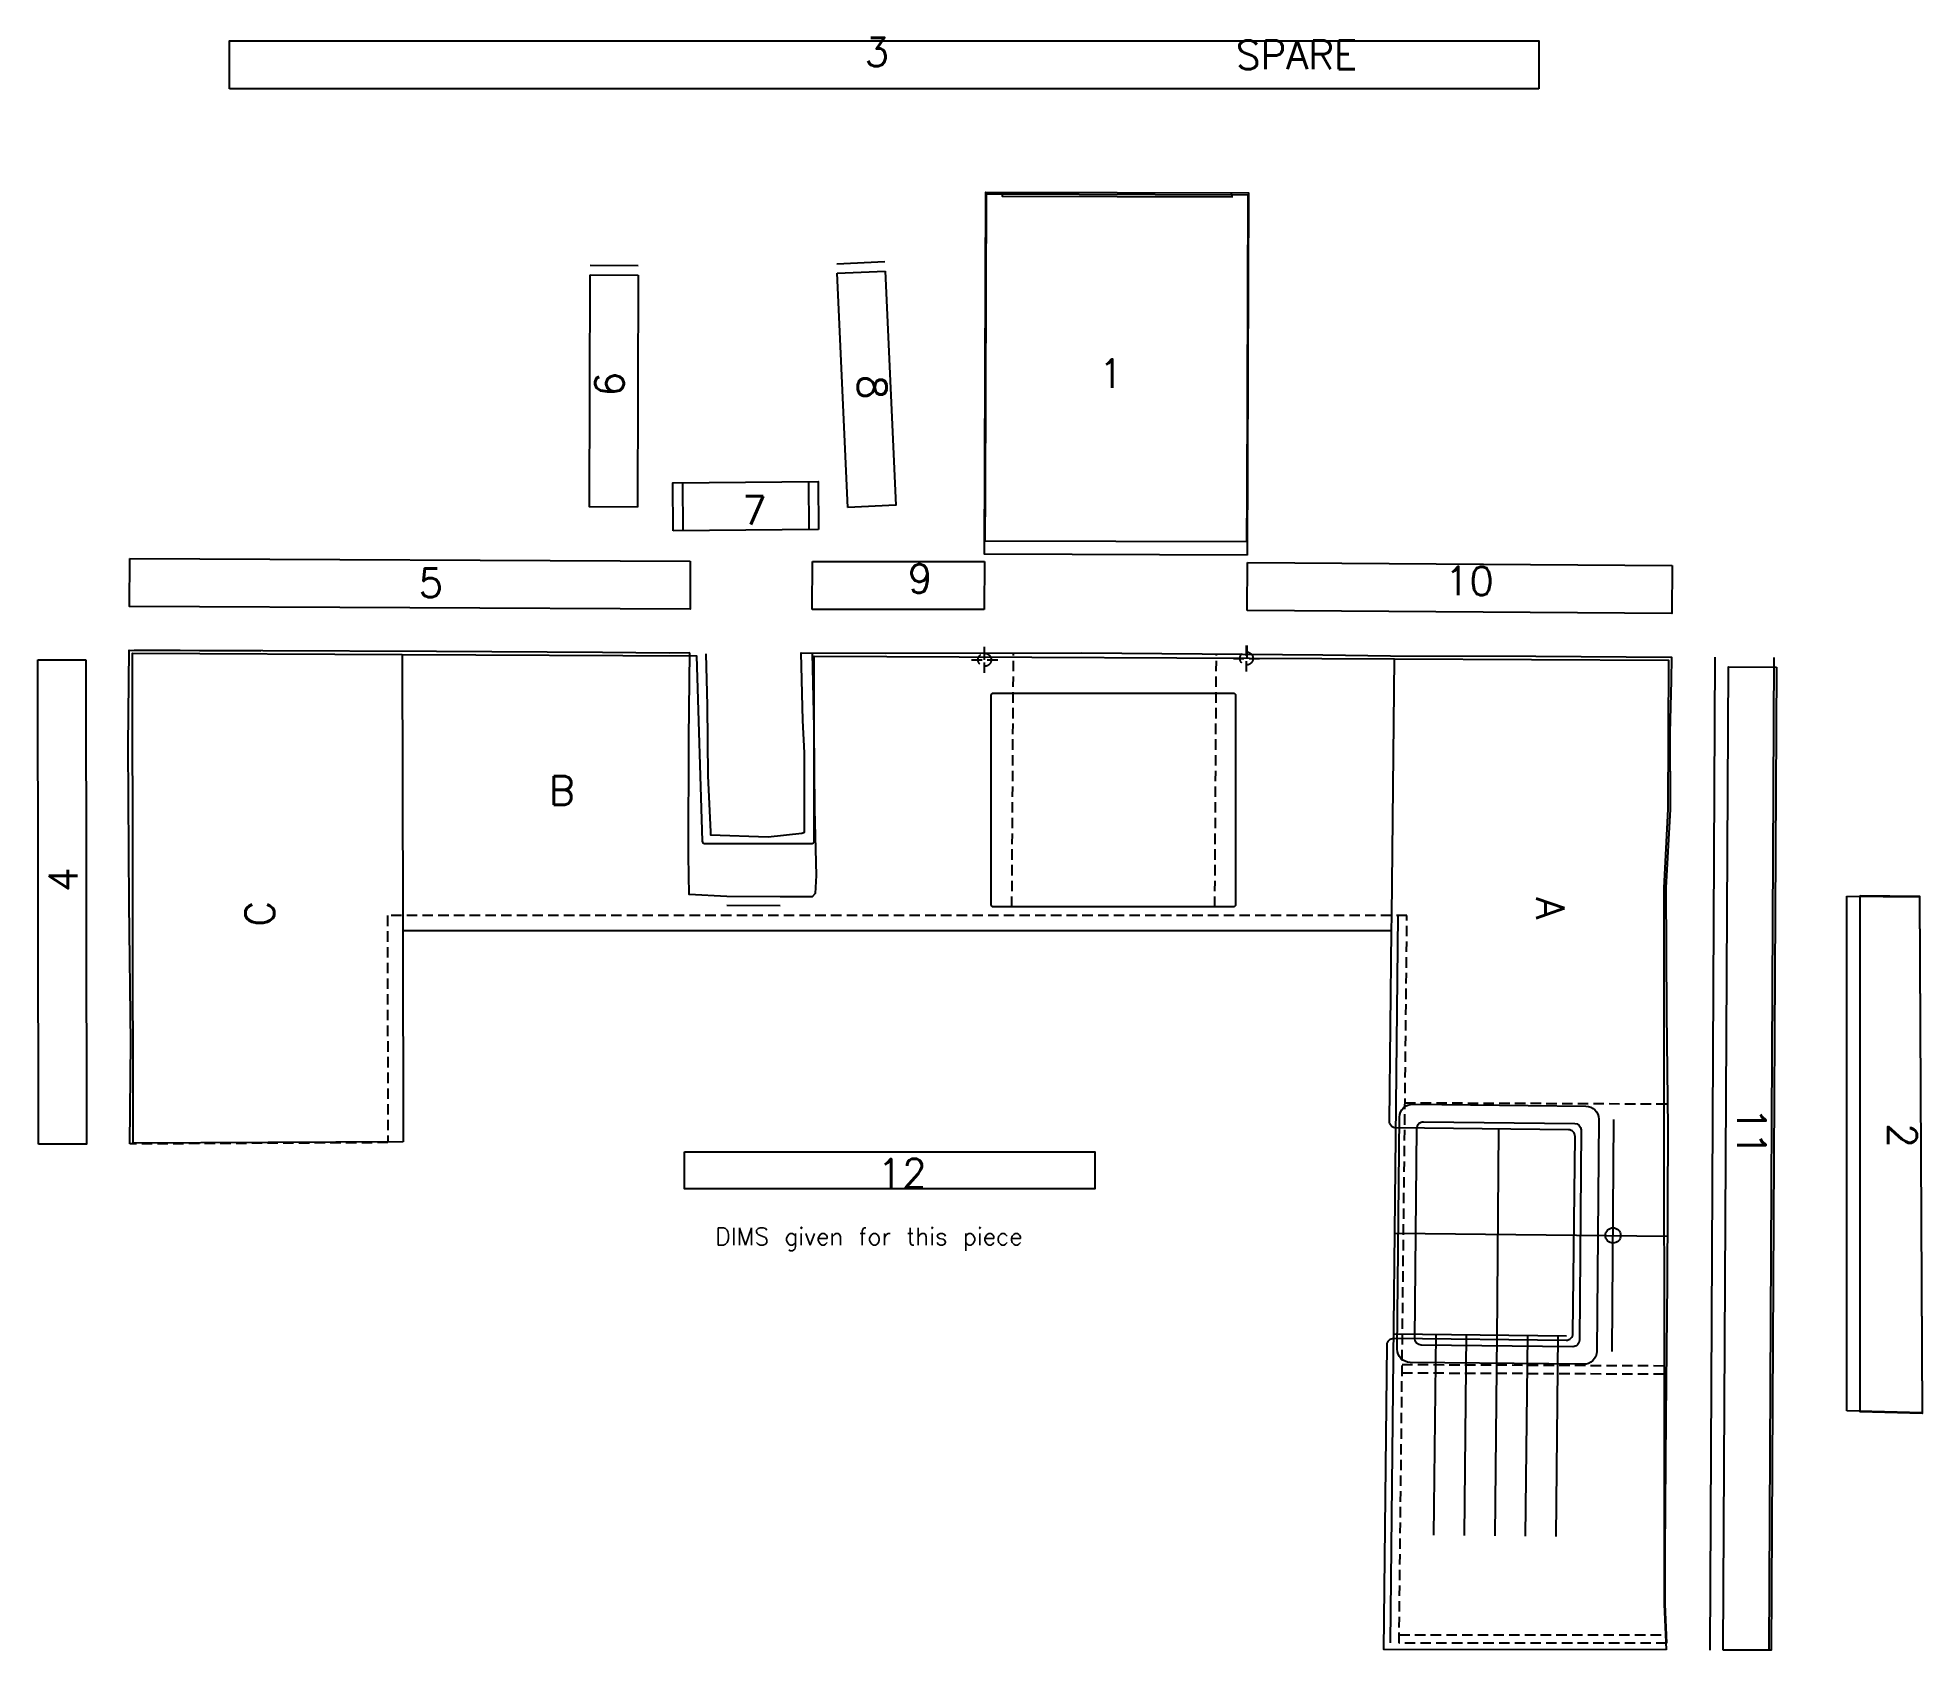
# Model space of a CAD drawing. Extents: x -2715 to 1604, y -1671 to 2025.
import ezdxf

# ---------------------------------------------------------------- set-up
doc = ezdxf.new("R2010")
doc.units = 0
doc.header["$MEASUREMENT"] = 0
doc.header["$PDMODE"] = 34
doc.header["$PDSIZE"] = 30
doc.linetypes.add('dashedx2', pattern=[36, 24, -12])
for name, color, linetype in [('CABINETS', 18, 'dashedx2'), ('DRAINER_GROOVES', 6, 'Continuous'), ('DRILL_HOLE', 160, 'Continuous'), ('FLAT_POLISH', 4, 'Continuous'), ('PRIMARY', 1, 'Continuous'), ('REFERENCE_KEEP', 8, 'Continuous'), ('SAWN', 5, 'Continuous'), ('SITE_JOINT', 202, 'Continuous'), ('SPLASH', 5, 'Continuous'), ('TEXT', 250, 'Continuous'), ('WALLS', 81, 'Continuous')]:
    doc.layers.add(name, color=color, linetype=linetype)
doc.styles.get("Standard").update_dxf_attribs({"font": 'txt.shx'})

msp = doc.modelspace()

# ---------------------------------------------------------------- linework, layer by layer
at = {"layer": 'CABINETS', "linetype": 'dashedx2'}
for points in [[(-482.6, 32.8), (-479, 614.7)], [(-17.6, 32.8), (-14, 612.6)], [(1017.6, -1654.9), (404.7, -1654.5), (422.7, 12.8), (-1913.7, 12.8), (-1912.6, -507.5), (-2503.6, -510.6)], [(418, -416.1), (1020.6, -418.8)], [(411.5, -1035.1), (1016.8, -1037.8)], [(411.6, -1016.1), (1017, -1018.8)], [(404.9, -1635.5), (1017.6, -1635.9)]]:
    msp.add_lwpolyline(points, dxfattribs=at)
at = {"layer": 'CABINETS'}
for p in [(-545.1, 599.1), (54.9, 602.1)]:
    msp.add_point(p, dxfattribs=at)
at = {"layer": 'DRAINER_GROOVES', "linetype": 'Continuous'}
for points in [[(484.5, -1406.9), (489.4, -947)], [(554.5, -1407.7), (559.4, -947.7)], [(624.5, -1408.5), (629.4, -948.5)], [(694.5, -1409.2), (699.4, -949.2)], [(764.5, -1410), (769.4, -950)]]:
    msp.add_lwpolyline(points, dxfattribs=at)
at = {"layer": 'DRILL_HOLE', "linetype": 'Continuous'}
msp.add_circle((894.8, -720.3), 17.5, dxfattribs=at)
at = {"layer": 'FLAT_POLISH', "linetype": 'Continuous'}
for points in [[(-2275.3, 1907.8), (-2275.3, 2017.8), (724.7, 2017.8), (724.7, 1907.8)], [(-543.3, 981.1), (-541, 1667.1), (-505, 1667), (-505, 1662), (22, 1660.2), (22, 1665.2), (58, 1665.1), (55.7, 979.1)], [(-1340.6, 949), (-1450.6, 949.3), (-1449.2, 1481.2)], [(-773.2, 1489.9), (-749, 953.3), (-858.9, 948.4)], [(-1258.7, 895), (-1259.7, 1005), (-926.8, 1007.9), (-925.8, 897.9)], [(-2504.1, 831.2), (-1219.7, 824.9)], [(-939.8, 824.6), (-545.8, 824.1)], [(57.3, 822.1), (1030.6, 815.4)], [(-2713.6, -510.9), (-2715.1, 599)], [(1269.1, 582.2), (1257.6, -1671.2), (1147.6, -1670.6)], [(1430.9, 57.6), (1596.9, 56)], [(-1877.6, -505.9), (-2496.6, -509.1)], [(1603.1, -1126.6), (1430.9, -1122.5)]]:
    msp.add_lwpolyline(points, dxfattribs=at)
msp.add_lwpolyline([(-1232.6, -528.4), (-292.6, -528.4), (-292.6, -613.4), (-1232.6, -613.4), (-1232.6, -528.4)], close=True, dxfattribs=at)
at = {"layer": 'PRIMARY', "linetype": 'Continuous'}
for points in [[(1430.9, -1122.5), (1430.9, 57.6)], [(387.3, -22.2), (-1878.6, -22.2)], [(-1878.6, -22.2), (-1877.6, -505.9)]]:
    msp.add_lwpolyline(points, dxfattribs=at)
msp.add_lwpolyline([(1016.8, -1669.9), (369.5, -1669.5), (377, -970.8, -0.414214), (392.2, -955.9), (787.8, -960.2, 0.414214), (803, -945.4), (807.9, -493.4, 0.414214), (793, -478.2), (397.4, -474, -0.414214), (382.6, -458.8), (387.3, -22.2)], format="xyb", dxfattribs=at)
at = {"layer": 'REFERENCE_KEEP', "linetype": 'Continuous'}
msp.add_lwpolyline([(56.7, 839.1), (-545.3, 841.1), (-542.4, 1671.1), (59.5, 1669.1), (56.7, 839.1)], close=True, dxfattribs=at)
for points in [[(19.5, 1669.2), (19.5, 1664.2), (-502.5, 1666), (-502.4, 1671)], [(-884.1, 1506.9), (-774.2, 1511.9)], [(-1449.1, 1503.2), (-1339.1, 1502.9)], [(-1237.7, 1005.2), (-1236.7, 895.2)], [(-948.8, 1007.7), (-947.8, 897.7)], [(-546.1, 629.1), (-546.1, 599.1)], [(55.9, 632.1), (55.9, 602.1)], [(1117.6, -1670.5), (1129.2, 604.9)], [(1252.6, -1671.1), (1264.2, 604.2)], [(-1135.7, 36.9), (-1014, 36)], [(384.7, -1654.3), (402.7, 13.1)], [(892.6, -986.3), (897, -454.3)], [(629.3, -959), (633.3, -477)], [(394.8, -714.9), (1019.1, -721.7)], [(392.3, -945.9), (787.9, -950.2)]]:
    msp.add_lwpolyline(points, dxfattribs=at)
for points in [[(436, -419.4), (832.4, -423.7, -0.413411), (862, -454), (857.6, -986, -0.415017), (827.3, -1015.7), (430, -1011.3, -0.413936), (400.3, -981), (405.7, -449.1, -0.414492), (436, -419.4)], [(460.6, -459.6), (807, -463.5, -0.413411), (821.8, -478.6), (817.8, -960.6, -0.415017), (802.7, -975.4), (455.4, -971.6, -0.413936), (440.6, -956.4), (445.4, -474.5, -0.414492), (460.6, -459.6)]]:
    msp.add_lwpolyline(points, format="xyb", close=True, dxfattribs=at)
at = {"layer": 'SAWN', "linetype": 'Continuous'}
for points in [[(-1449.2, 1481.2), (-1339.2, 1480.9)], [(-883.1, 1484.9), (-773.2, 1489.9)], [(55.3, 869.1), (-543.7, 871.1)], [(-940, 714.6), (-939.8, 824.6)], [(-2496.6, -509.1), (-2498.2, 614.2), (-1880, 611.3)], [(-2715.1, 599), (-2605.1, 599.1)], [(394, 601.4), (1022, 598.5), (1020.5, 257), (1010.9, 76.4), (1012.2, -1565.4), (1016.8, -1669.9)], [(1596.9, 56), (1603.1, -1126.6)]]:
    msp.add_lwpolyline(points, dxfattribs=at)
msp.add_lwpolyline([(-1880, 611.3), (-1205.3, 608), (-1192.2, 183, 0.411766), (-1187.1, 178.1), (-940.6, 178.1, 0.414566), (-935.6, 183.1), (-936.1, 607.6), (394, 601.4)], format="xyb", dxfattribs=at)
msp.add_lwpolyline([(24.9, 32.8), (-525.1, 32.8, -0.414214), (-530.1, 37.8), (-530.1, 517.8, -0.414214), (-525.1, 522.8), (24.9, 522.8, -0.414214), (29.9, 517.8), (29.9, 37.8, -0.414214), (24.9, 32.8)], format="xyb", close=True, dxfattribs=at)
at = {"layer": 'SITE_JOINT', "linetype": 'Continuous'}
for points in [[(-543.7, 871.1), (-543.3, 981.1)], [(55.7, 979.1), (55.3, 869.1)], [(-545.8, 824.1), (-546, 714.1)], [(56.6, 712.1), (57.3, 822.1)], [(-1880, 611.3), (-1878.7, 12.8), (-1878.6, -22.2)], [(387.3, -22.2), (387.7, 12.8), (394, 601.4)]]:
    msp.add_lwpolyline(points, dxfattribs=at)
at = {"layer": 'SPLASH', "linetype": 'Continuous'}
for points in [[(724.7, 1907.8), (-2275.3, 1907.8)], [(-1339.2, 1480.9), (-1340.6, 949)], [(-858.9, 948.4), (-883.1, 1484.9)], [(-925.8, 897.9), (-1258.7, 895)], [(-1219.7, 824.9), (-1220.3, 714.9), (-2504.6, 721.2), (-2504.1, 831.2)], [(1030.6, 815.4), (1029.9, 705.4), (56.6, 712.1)], [(-546, 714.1), (-940, 714.6)], [(-2605.1, 599.1), (-2603.6, -510.8), (-2713.6, -510.9)], [(1147.6, -1670.6), (1159.1, 582.8), (1269.1, 582.2)]]:
    msp.add_lwpolyline(points, dxfattribs=at)
at = {"layer": 'WALLS', "linetype": 'Continuous'}
for points in [[(-2503.6, -510.6), (-2501.9, -278.4), (-2505.2, 39.5), (-2507.8, 401.9), (-2505.1, 621.2), (-2344.3, 620.5), (-2204, 619.8)], [(-1220.8, 614.9), (-1268.4, 614.5), (-1420.7, 615.8), (-1801.2, 617.9), (-2199.3, 619.7), (-2388.8, 620.6), (-2493.4, 621.2)], [(-940.4, 614.6), (-936.9, 444.1), (-934.7, 256.1), (-931.4, 104.7), (-933.4, 63.5), (-940.5, 56.1), (-1013.8, 56), (-1135.6, 56.9), (-1222.2, 60.9), (-1224, 149.8), (-1223, 419.9), (-1220.5, 614.9)], [(-1184.1, 612.4), (-1180.8, 494.2), (-1179.6, 332.9), (-1173.2, 205), (-1173, 197.6), (-1041.4, 193), (-964.1, 201.7), (-958.2, 204), (-957.7, 253.2), (-957.8, 385.7), (-961.5, 460.1), (-965.6, 614.7), (-773, 614.4), (-323.1, 614.9), (229.6, 610.8), (384.9, 608.4), (717.9, 607.2), (1029.2, 605.4), (1027.7, 551.9), (1025.1, 431.5), (1025.5, 257), (1015.9, 76.4), (1017.7, -211.4), (1020.3, -473.8), (1018.6, -826.6), (1015.9, -1137.7), (1013.7, -1444), (1013.7, -1565.4), (1017.6, -1654.9)]]:
    msp.add_lwpolyline(points, dxfattribs=at)
msp.add_lwpolyline([(1460.9, 58.8), (1597.4, 57.5), (1603.6, -1128.1), (1460.9, -1124.7), (1460.9, 58.8)], close=True, dxfattribs=at)

# ---------------------------------------------------------------- texts
at = {"layer": 'TEXT', "linetype": 'Continuous'}
for s, height, p in [('3', 65.6, (-820.3, 1959.3)), ('SPARE', 65.62, (30.6, 1952.8)), ('1', 65.6, (-283.7, 1222.4)), ('7', 65.6, (-1100.6, 908.8)), ('5', 65.6, (-1842.2, 742.4)), ('9', 65.6, (-721.3, 752.7)), ('10', 65.62, (509.3, 746.9)), ('B', 65.6, (-1543.4, 266.9)), ('12', 65.62, (-790.5, -610.5)), ('DIMS given for this piece ', 39.375, (-1162.3, -742.2))]:
    msp.add_text(s, height=height, dxfattribs=at).set_placement(p)
for s, height, rotation, p in [('6', 65.6, 90, (-1372, 1202.6)), ('8', 65.6, 270, (-836, 1252.1)), ('4', 65.6, 90, (-2623.9, 67.1)), ('A', 65.6, 270, (718.4, 54.8)), ('C', 65.6, 90, (-2173.4, -12.5)), ('11', 65.62, 270, (1179.3, -426)), ('2', 65.6, 270, (1525.1, -463.1))]:
    msp.add_text(s, height=height, rotation=rotation, dxfattribs=at).set_placement(p)

doc.saveas('drawing.dxf')
